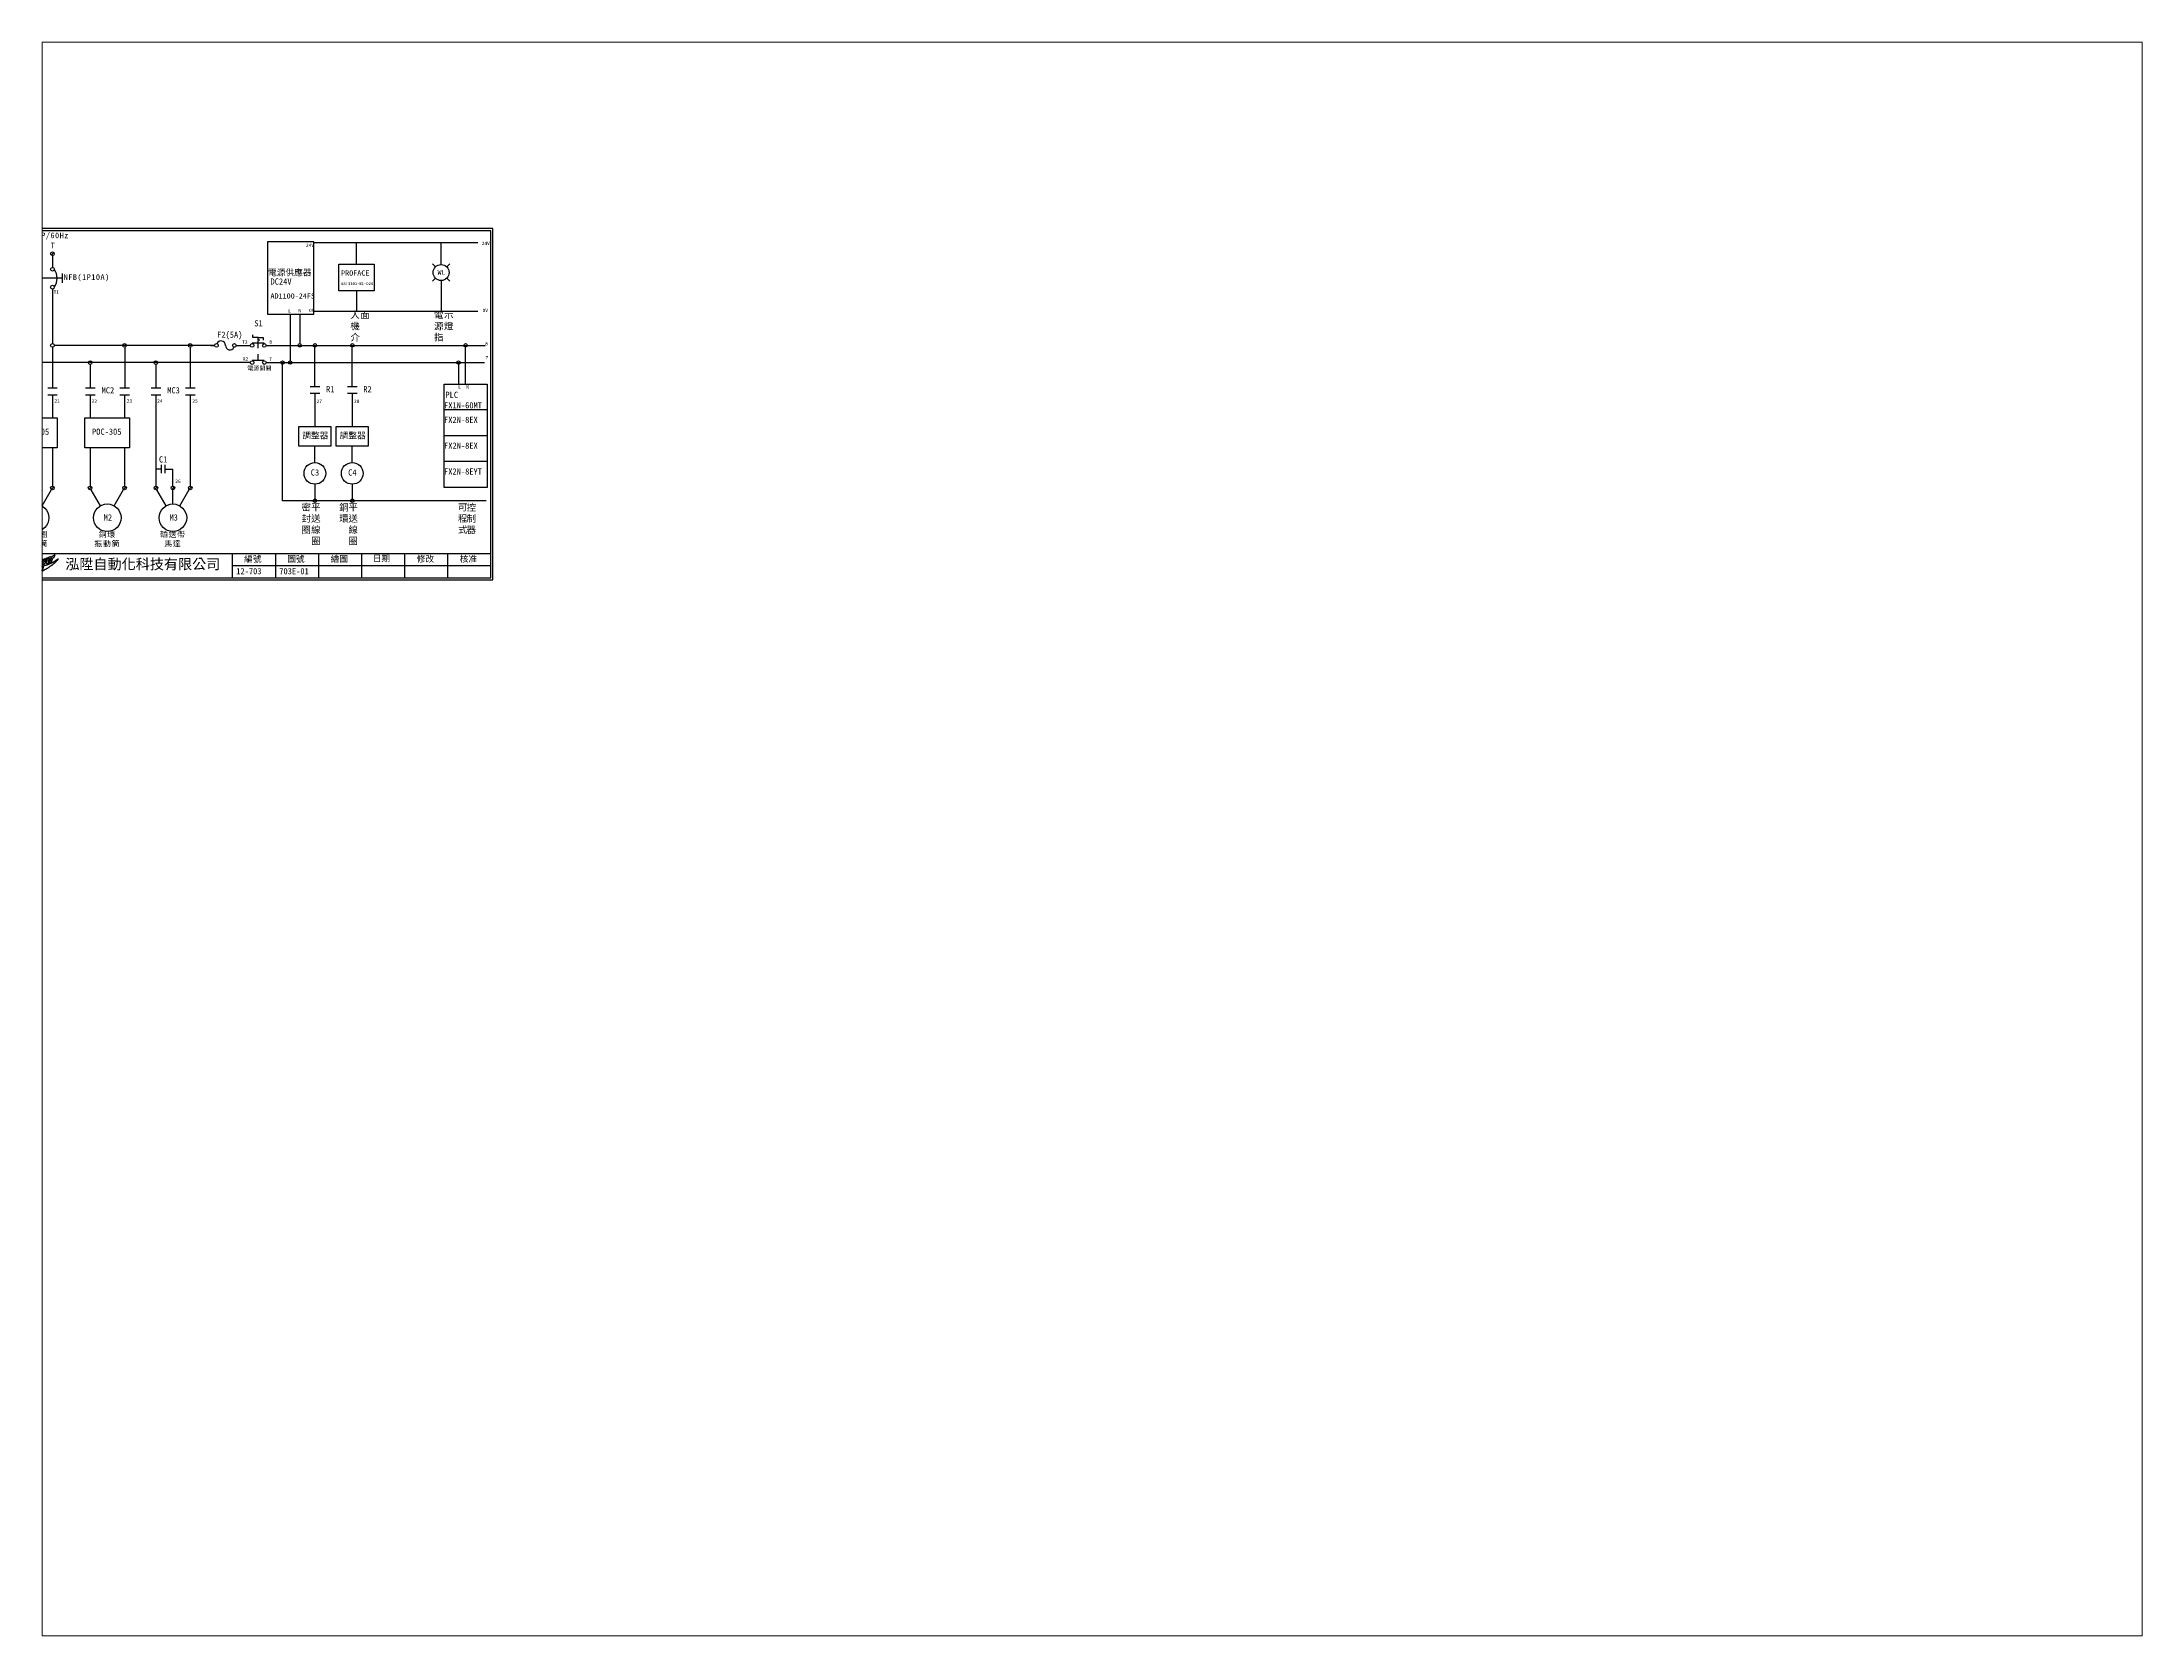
# Paper-space layout '配置1' of a CAD drawing. Extents: x 26 to 231, y 20 to 176.
# The model-space entities are those that its viewports show. They can reach past a viewport. Long polylines and large blocks are cut down to what shows.
import ezdxf
from ezdxf.enums import TextEntityAlignment as Align

# ---------------------------------------------------------------- set-up
doc = ezdxf.new("R2010")
doc.units = 0
doc.linetypes.add('DASHED', pattern=[0.2, 0.1, -0.1])
doc.linetypes.add('HIDDEN9', pattern=[3.5, 2, -1.5])
doc.layers.get('0').update_dxf_attribs({"linetype": 'CONTINUOUS'})
for name, color, linetype in [('7', 7, 'CONTINUOUS'), ('圖框層', 7, 'CONTINUOUS'), ('標尺寸層', 3, 'CONTINUOUS'), ('輪廓線層', 7, 'CONTINUOUS')]:
    doc.layers.add(name, color=color, linetype=linetype)
doc.styles.add('CNS', font='romanc.shx', dxfattribs={"bigfont": 'chineset.shx'})
doc.styles.add('STSL', font='KAIU.TTF')
doc.styles.add('標楷體', font='KAIU.TTF')

# ---------------------------------------------------------------- blocks, each defined once
blk = doc.blocks.new('FUSE')
at = {"color": 7}
for p, q in [((0, 0), (2.1, 0)), ((14.6, 0), (16.8, 0))]:
    blk.add_line(p, q, dxfattribs=at)
for centre in [(3.2, 0), (13.6, 0)]:
    blk.add_circle(centre, 1.07)
for centre, start, end in [((5.8, 0), 0, 156.116), ((11, 0), 180, 336.116)]:
    blk.add_arc(centre, 2.59, start, end, dxfattribs=at)

msp = doc.modelspace()

# ---------------------------------------------------------------- linework, layer by layer
for p, q in [((159.4, 451.7), (132.4, 451.7)), ((132.4, 451.7), (132.4, 409.7)), ((159.4, 409.7), (159.4, 451.7)), ((8.3, 445.5), (6.8, 444)), ((225.6, 451.1), (159.4, 451.1)), ((254.6, 451.1), (225.6, 451.1)), ((233.3, 442.5), (233.3, 451.1)), ((233.3, 438.6), (233.3, 442.5)), ((230, 437.2), (228.2, 439)), ((230, 430.6), (228.2, 428.9)), ((233.3, 429.3), (233.3, 425.3)), ((236.6, 437.2), (238.3, 439)), ((236.6, 430.6), (238.3, 428.9)), ((7.5, 424.3), (7.5, 392.7)), ((233.3, 425.3), (233.3, 411.2)), ((132.4, 409.7), (155.4, 409.7)), ((145.6, 409.7), (145.6, 382.6)), ((151.2, 409.7), (151.2, 392.6)), ((155.4, 409.7), (159.4, 409.7)), ((225.6, 411.2), (159.4, 411.2)), ((254.6, 411.2), (225.6, 411.2)), ((7.5, 390.5), (7.6, 366.9)), ((101.7, 391.6), (8.6, 391.6)), ((49.5, 390.5), (49.5, 366.9)), ((87.6, 390.5), (87.6, 366.9)), ((114.2, 391.6), (122.4, 391.6)), ((116.3, 391.6), (122.4, 391.6)), ((124, 396.2), (124, 397.7)), ((127, 396.2), (124, 396.2)), ((127, 396.2), (130, 396.2)), ((128, 394.6), (127, 394.9)), ((128, 394.6), (127, 394.4)), ((130, 396.2), (130, 394.7)), ((131.7, 391.6), (258.9, 391.6)), ((160, 367.8), (160, 391.6)), ((181.7, 367.8), (181.7, 391.6)), ((247.5, 369.1), (247.5, 391.6)), ((122.4, 381.6), (-11.4, 381.6)), ((29.5, 380.5), (29.5, 366.9)), ((67.6, 380.5), (67.6, 366.9)), ((131.7, 381.6), (258.5, 381.6)), ((235, 369.1), (260, 369.1)), ((235, 354.1), (235, 369.1)), ((260, 369.1), (260, 354.1)), ((7.5, 362.9), (7.5, 357)), ((7.5, 357), (7.5, 349.5)), ((29.4, 362.9), (29.4, 357)), ((29.4, 357), (29.4, 349.5)), ((49.4, 362.9), (49.4, 357)), ((49.4, 357), (49.4, 349.5)), ((67.5, 362.9), (67.5, 357)), ((67.5, 357), (67.5, 332.1)), ((87.5, 362.9), (87.5, 357)), ((87.5, 357), (87.5, 332.1)), ((160, 363.8), (160, 344.4)), ((181.7, 363.8), (181.7, 344.4)), ((260, 354.1), (235, 354.1)), ((235, 339.1), (235, 354.1)), ((260, 354.1), (260, 339.1)), ((7.5, 332.1), (7.5, 309.8)), ((29.4, 332.1), (29.4, 309.8)), ((49.4, 332.1), (49.4, 309.8)), ((67.5, 332.1), (67.6, 309.8)), ((87.5, 332.1), (87.6, 309.8)), ((160, 323.6), (160, 333.1)), ((181.7, 323.6), (181.7, 333.1)), ((260, 339.1), (235, 339.1)), ((235, 324.1), (235, 339.1)), ((260, 339.1), (260, 324.1)), ((260, 324.1), (235, 324.1)), ((260, 324.1), (235, 324.1)), ((235, 309.1), (235, 324.1)), ((260, 324.1), (260, 309.1)), ((1.5, 298.4), (7, 307.9)), ((8.3, 309.5), (6.8, 308)), ((30.2, 309.5), (28.7, 308)), ((35.4, 298.4), (30, 307.8)), ((43.4, 298.4), (48.9, 307.9)), ((50.2, 309.5), (48.7, 308)), ((68.3, 309.5), (66.8, 308)), ((73.5, 298.4), (68.1, 307.8)), ((78.3, 309.5), (76.8, 308)), ((81.5, 298.4), (87, 307.9)), ((88.3, 309.5), (86.8, 308)), ((160, 311), (160, 301.4)), ((181.7, 311), (181.7, 301.4)), ((260, 309.1), (235, 309.1))]:
    msp.add_line(p, q)
at = {"color": 7, "linetype": 'HIDDEN9'}
msp.add_line((13.2, 430.6), (-9.8, 430.6), dxfattribs=at)
for points in [[(150.7, 344.4), (169.3, 344.4), (169.3, 333.1), (150.7, 333.1)], [(172.4, 344.4), (191, 344.4), (191, 333.1), (172.4, 333.1)]]:
    msp.add_lwpolyline(points, close=True)
for centre, radius in [((7.5, 444.8), 1.07), ((7.5, 435.8), 1.07), ((233.3, 433.9), 4.64), ((7.5, 425.4), 1.07), ((7.5, 391.6), 1.07), ((49.4, 391.6), 1.07), ((87.6, 391.6), 1.07), ((151.2, 391.6), 1), ((29.4, 381.6), 1.07), ((67.6, 381.6), 1.07), ((145.6, 381.6), 1), ((160, 317.3), 6.3), ((181.7, 317.3), 6.3), ((7.5, 308.8), 1.07), ((29.4, 308.8), 1.07), ((49.4, 308.8), 1.07), ((67.6, 308.8), 1.07), ((77.5, 308.8), 1.07), ((87.6, 308.8), 1.07), ((-2.5, 291.5), 8), ((39.4, 291.5), 8), ((77.5, 291.5), 8)]:
    msp.add_circle(centre, radius)
at = {"color": 7}
msp.add_arc((1.2, 430.6), 9.05, 325.1286, 34.8714, dxfattribs=at)
at = {"layer": '7'}
for p, q in [((123.5, 393), (130.6, 393)), ((127, 394.9), (127, 396.2)), ((127, 393), (127, 394.4)), ((123.5, 383), (130.6, 383))]:
    msp.add_line(p, q, dxfattribs=at)
at = {"layer": '7', "linetype": 'DASHED'}
msp.add_line((127, 383), (127, 393), dxfattribs=at)
at = {"layer": '7'}
for centre in [(123.5, 391.6), (130.6, 391.6), (123.5, 381.6), (130.6, 381.6)]:
    msp.add_circle(centre, 1.07, dxfattribs=at)
at = {"layer": '圖框層', "color": 7}
for p, q in [((263.4, 459.4), (-23.6, 459.4)), ((262.2, 458.2), (-22.3, 458.2)), ((262.2, 256.7), (262.2, 458.2)), ((263.4, 255.5), (263.4, 459.4)), ((-22.3, 270.7), (262.2, 270.7)), ((112.2, 256.7), (112.2, 270.7)), ((137.2, 256.7), (137.2, 270.7)), ((162.2, 256.7), (162.2, 270.7)), ((187.2, 256.7), (187.2, 270.7)), ((212.2, 256.7), (212.2, 270.7)), ((237.2, 256.7), (237.2, 270.7)), ((-22.3, 256.7), (262.2, 256.7)), ((112.2, 263.7), (262.2, 263.7)), ((-23.6, 255.5), (263.4, 255.5))]:
    msp.add_line(p, q, dxfattribs=at)
at = {"layer": '標尺寸層', "color": 7}
for p, q in [((7.5, 443.7), (7.5, 436.8)), ((184.1, 438.7), (184.1, 451.1)), ((13.2, 433.3), (13.2, 427.9)), ((7.5, 424.3), (7.5, 424.3)), ((184.1, 423.2), (184.1, 411.2)), ((141.2, 301.4), (141.2, 381.6)), ((243.4, 381.6), (243.4, 369.1)), ((4.8, 366.9), (10.3, 366.9)), ((26.7, 366.9), (32.3, 366.9)), ((46.7, 366.9), (52.3, 366.9)), ((64.8, 366.9), (70.4, 366.9)), ((84.8, 366.9), (90.4, 366.9)), ((157.2, 367.8), (162.8, 367.8)), ((178.9, 367.8), (184.5, 367.8)), ((4.8, 362.9), (10.3, 362.9)), ((26.7, 362.9), (32.3, 362.9)), ((29.4, 362.9), (29.4, 357)), ((46.7, 362.9), (52.3, 362.9)), ((64.8, 362.9), (70.4, 362.9)), ((67.5, 362.9), (67.5, 357)), ((84.8, 362.9), (90.4, 362.9)), ((157.2, 363.8), (162.8, 363.8)), ((178.9, 363.8), (184.5, 363.8)), ((70.9, 319.8), (67.6, 319.8)), ((70.9, 317.4), (70.9, 322.2)), ((73, 317.4), (73, 322.2)), ((73, 319.8), (77.5, 319.8)), ((77.5, 309.8), (77.5, 319.8)), ((77.5, 299.5), (77.5, 307.7)), ((259.5, 301.4), (141.2, 301.4))]:
    msp.add_line(p, q, dxfattribs=at)
for points in [[(173.8, 438.7), (194.5, 438.7), (194.5, 423.2), (173.8, 423.2)], [(-15.6, 349.5), (10.3, 349.5), (10.3, 332.1), (-15.6, 332.1)], [(26.3, 349.5), (52.3, 349.5), (52.3, 332.1), (26.3, 332.1)]]:
    msp.add_lwpolyline(points, close=True, dxfattribs=at)
for centre in [(160, 391.6), (181.7, 391.6), (247.5, 391.6), (141.2, 381.6), (243.4, 381.6), (160, 301.4), (181.7, 301.4)]:
    msp.add_circle(centre, 1, dxfattribs=at)
at = {"layer": '輪廓線層', "color": 116}
for points in [[(1.5, 264.1), (0.7, 263.9), (1.3, 267.1), (2.1, 267.5), (1.7, 265.5), (2.7, 267.7), (3.4, 267.9), (2.9, 265.9), (3.8, 268.1), (4.7, 268.4), (2.8, 264.4), (2, 264.2), (2.4, 266.1)], [(6.4, 267.2), (6.3, 267.2), (6.3, 267.1), (6.3, 267.1), (6.3, 267), (6.3, 267), (6.3, 267), (6.3, 266.9), (6.3, 266.9), (6.2, 266.9), (6.2, 266.9), (6.2, 266.8), (6.2, 266.8), (6.2, 266.8), (6.2, 266.8), (6.2, 266.8), (6.1, 266.8), (6.1, 266.8), (6.1, 266.8), (6.1, 266.8), (6, 266.8), (6, 266.7), (5.9, 266.7), (5.9, 266.7), (5.8, 266.7), (5.8, 266.7), (5.7, 266.7), (5.6, 266.7), (5.6, 266.6), (5.5, 266.6), (5.4, 266.6), (5.4, 266.6), (5.3, 266.6), (5.3, 266.6), (5.2, 266.5), (5.2, 266.5), (5.1, 266.5), (5.1, 266.5), (5, 266.5), (5, 266.5), (5, 266.5), (4.9, 266.5), (4.9, 266.4), (4.9, 266.4), (4.9, 266.4), (4.9, 266.4), (4.9, 266.4), (4.9, 266.4), (4.8, 266.4), (4.8, 266.3), (4.8, 266.3), (4.8, 266.3), (4.8, 266.3), (4.8, 266.3), (4.8, 266.2), (4.8, 266.2), (4.8, 266.2), (4.8, 266.2), (4.8, 266.1), (4.8, 266.1), (4.8, 266.1), (4.8, 266.1), (4.8, 266.1), (4.8, 266), (4.8, 266), (4.8, 266), (4.8, 266), (4.8, 266), (4.8, 266), (4.8, 266), (4.8, 265.9), (4.8, 265.9), (4.8, 265.9), (4.9, 265.9), (4.9, 265.9), (4.9, 265.9), (4.9, 265.9), (4.9, 265.9), (5, 265.9), (5, 265.9), (5, 265.9), (5, 265.9), (5, 266), (5.1, 266), (5.1, 266), (5.1, 266), (5.1, 266), (5.1, 266), (5.1, 266), (5.2, 266.1), (5.2, 266.1), (5.2, 266.1), (5.2, 266.1), (5.2, 266.1), (5.3, 266.1), (5.3, 266.2), (5.3, 266.2), (5.3, 266.2), (5.3, 266.2), (5.3, 266.2), (5.3, 266.3), (5.4, 266.3), (5.4, 266.3), (5.4, 266.3), (5.5, 266.3), (5.5, 266.3), (5.6, 266.3), (5.6, 266.4), (5.7, 266.4), (5.8, 266.4), (5.8, 266.3), (5.8, 266.3), (5.9, 266.3), (5.9, 266.2), (5.8, 266.1), (5.8, 266.1), (5.8, 266), (5.7, 265.9), (5.6, 265.8), (5.6, 265.7), (5.5, 265.6), (5.5, 265.5), (5.4, 265.4), (5.3, 265.4), (5.3, 265.3), (5.2, 265.3), (5.2, 265.2), (5.1, 265.2), (5.1, 265.1), (5, 265.1), (5, 265.1), (5, 265.1), (4.9, 265), (4.9, 265), (4.8, 265), (4.8, 265), (4.8, 265), (4.8, 264.9), (4.7, 264.9), (4.7, 264.9), (4.7, 264.9), (4.6, 264.9), (4.6, 264.9), (4.6, 264.9), (4.6, 264.9), (4.6, 264.9), (4.5, 264.8), (4.5, 264.8), (4.5, 264.8), (4.5, 264.8), (4.4, 264.8), (4.4, 264.8), (4.4, 264.8), (4.4, 264.8), (4.3, 264.8), (4.3, 264.8), (4.3, 264.8), (4.2, 264.8), (4.2, 264.9), (4.2, 264.9), (4.1, 264.9), (4.1, 264.9), (4.1, 264.9), (4.1, 264.9), (4.1, 264.9), (4, 264.9), (4, 265), (4, 265), (4, 265), (4, 265), (4, 265.1), (4, 265.1), (3.9, 265.1), (3.9, 265.2), (3.9, 265.2), (3.9, 265.3), (3.9, 265.3), (3.9, 265.3), (3.9, 265.4), (3.9, 265.4), (3.9, 265.5), (3.9, 265.5), (3.9, 265.6), (3.9, 265.6), (3.9, 265.7), (3.9, 265.7), (3.9, 265.8), (3.9, 265.8), (4, 265.9), (4, 266), (4, 266), (4, 266.1), (4, 266.2), (4.1, 266.3), (4.1, 266.4), (4.1, 266.4), (4.1, 266.5), (4.2, 266.6), (4.2, 266.7), (4.3, 266.8), (4.3, 266.9), (4.3, 267), (4.4, 267.1), (4.4, 267.2), (4.5, 267.3), (4.5, 267.4), (4.6, 267.5), (4.6, 267.6), (4.7, 267.7), (4.8, 267.8), (4.8, 267.9), (4.9, 268), (4.9, 268), (5, 268.1), (5.1, 268.2), (5.1, 268.3), (5.2, 268.3), (5.2, 268.4), (5.2, 268.4), (5.3, 268.5), (5.3, 268.5), (5.4, 268.5), (5.4, 268.6), (5.4, 268.6), (5.5, 268.6), (5.5, 268.7), (5.6, 268.7), (5.6, 268.7), (5.6, 268.8), (5.7, 268.8), (5.7, 268.8), (5.8, 268.8), (5.8, 268.9), (5.8, 268.9), (5.9, 268.9), (5.9, 268.9), (6, 268.9), (6, 268.9), (6, 269), (6.1, 269), (6.1, 269), (6.1, 269), (6.2, 269), (6.2, 269), (6.2, 269), (6.2, 269), (6.3, 269), (6.3, 269), (6.3, 269), (6.3, 269), (6.4, 269), (6.4, 269), (6.4, 269), (6.4, 269), (6.4, 268.9), (6.5, 268.9), (6.5, 268.9), (6.5, 268.9), (6.5, 268.9), (6.5, 268.9), (6.5, 268.8), (6.6, 268.8), (6.6, 268.8), (6.6, 268.8), (6.6, 268.7), (6.6, 268.7), (6.6, 268.7), (6.6, 268.6), (6.6, 268.6), (6.6, 268.6), (6.6, 268.5), (6.6, 268.5), (6.6, 268.5), (6.6, 268.4), (6.6, 268.4), (6.6, 268.3), (6.6, 268.3), (6.6, 268.2), (6.6, 268.2), (6.6, 268.1), (6.6, 268.1), (6.6, 268), (6.6, 268), (6.6, 267.9), (6.6, 267.9), (6.5, 267.8), (6.5, 267.8), (6.5, 267.7), (6.5, 267.7), (6.5, 267.6), (6.5, 267.5), (6.5, 267.5), (6.4, 267.4), (6.4, 267.4), (6.4, 267.3), (6.4, 267.3)], [(7.6, 267.8), (7.4, 267.3), (7.2, 266.9), (6.8, 265.6), (5.9, 265.4), (7.4, 269.3), (8.1, 269.6), (8, 269.2), (8.3, 269.6), (8.6, 269.9), (8.9, 270), (8.3, 268.3), (8.2, 268.3), (8, 268.2), (7.8, 268.1)], [(-2.7, 264.9), (-2.6, 264.9), (-2.6, 264.9), (-2.6, 264.9), (-2.6, 264.9), (-2.6, 264.9), (-2.6, 264.9), (-2.6, 264.9), (-2.6, 264.9), (-2.6, 264.9), (-2.6, 264.9), (-2.6, 264.8), (-2.6, 264.8), (-2.6, 264.8), (-2.6, 264.8), (-2.6, 264.8), (-2.6, 264.8), (-2.6, 264.7), (-2.6, 264.7), (-2.6, 264.7), (-2.6, 264.7), (-2.6, 264.7), (-2.6, 264.6), (-2.6, 264.6), (-2.6, 264.6), (-2.6, 264.6), (-2.6, 264.5), (-2.6, 264.5), (-2.6, 264.5), (-2.6, 264.4), (-2.6, 264.4), (-2.6, 264.4), (-2.6, 264.3), (-2.7, 264.3), (-2.7, 264.3), (-2.7, 264.2), (-2.7, 264.2), (-2.7, 264.2), (-2.7, 264.2), (-2.7, 264.1), (-2.8, 264.1), (-2.8, 264.1), (-2.8, 264), (-2.8, 264), (-2.8, 264), (-2.8, 263.9), (-2.8, 263.9), (-2.9, 263.9), (-2.9, 263.9), (-2.9, 263.8), (-2.9, 263.8), (-2.9, 263.8), (-2.9, 263.8), (-2.9, 263.8), (-3, 263.7), (-3, 263.7), (-3, 263.7), (-3, 263.7), (-3, 263.7), (-3, 263.7), (-3, 263.7), (-3.1, 263.6), (-3.1, 263.6), (-3.1, 263.6), (-3.1, 263.6), (-3.1, 263.6), (-3.1, 263.6), (-3.1, 263.6), (-3.2, 263.6), (-3.2, 263.6), (-3.2, 263.6), (-3.2, 263.6), (-3.2, 263.6), (-3.2, 263.6), (-3.2, 263.6), (-3.2, 263.6), (-3.3, 263.6), (-3.3, 263.6), (-3.3, 263.6), (-3.3, 263.6), (-3.3, 263.7), (-3.3, 263.7), (-3.3, 263.7), (-3.3, 263.7), (-3.3, 263.7), (-3.3, 263.8), (-3.3, 263.8), (-3.3, 263.8), (-3.3, 263.8), (-3.3, 263.8), (-3.3, 263.9), (-3.3, 263.9), (-3.3, 263.9), (-3.3, 263.9), (-3.3, 264), (-3.2, 264), (-3.2, 264), (-3.2, 264.1), (-3.2, 264.1), (-3.2, 264.1), (-3.2, 264.1), (-3.2, 264.2), (-3.2, 264.2), (-3.2, 264.2), (-3.2, 264.2), (-3.2, 264.3), (-3.1, 264.3), (-3.1, 264.3), (-3.1, 264.4), (-3.1, 264.4), (-3.1, 264.4), (-3.1, 264.5), (-3.1, 264.5), (-3, 264.5), (-3, 264.5), (-3, 264.6), (-3, 264.6), (-3, 264.6), (-3, 264.7), (-2.9, 264.7), (-2.9, 264.7), (-2.9, 264.7), (-2.9, 264.8), (-2.9, 264.8), (-2.9, 264.8), (-2.8, 264.8), (-2.8, 264.8), (-2.8, 264.9), (-2.8, 264.9), (-2.8, 264.9), (-2.8, 264.9), (-2.7, 264.9), (-2.7, 264.9), (-2.7, 264.9), (-2.7, 264.9), (-2.7, 264.9)], [(-1.3, 263.2), (-1.4, 263.2), (-1.4, 263.2), (-1.4, 263.2), (-1.5, 263.2), (-1.5, 263.2), (-1.5, 263.3), (-1.5, 263.3), (-1.6, 263.3), (-1.6, 263.3), (-1.6, 263.3), (-1.6, 263.3), (-1.6, 263.3), (-1.7, 263.4), (-1.7, 263.4), (-1.7, 263.4), (-1.7, 263.4), (-1.7, 263.4), (-1.7, 263.5), (-1.8, 263.5), (-1.8, 263.5), (-1.8, 263.5), (-1.8, 263.6), (-1.8, 263.6), (-1.8, 263.6), (-1.8, 263.7), (-1.8, 263.7), (-1.8, 263.7), (-1.8, 263.8), (-1.8, 263.8), (-1.8, 263.8), (-1.8, 263.9), (-1.8, 263.9), (-1.8, 263.9), (-1.8, 264), (-1.8, 264), (-1.8, 264.1), (-1.8, 264.1), (-1.8, 264.1), (-1.8, 264.2), (-1.7, 264.2), (-1.7, 264.3), (-1.7, 264.3), (-1.7, 264.3), (-1.7, 264.4), (-1.7, 264.4), (-1.7, 264.5), (-1.7, 264.5), (-1.6, 264.5), (-1.6, 264.6), (-1.6, 264.6), (-1.6, 264.6), (-1.6, 264.7), (-1.6, 264.7), (-1.6, 264.8), (-1.5, 264.8), (-1.5, 264.8), (-1.5, 264.9), (-1.5, 264.9), (-1.5, 265), (-1.4, 265), (-1.4, 265.1), (-1.4, 265.2), (-1.4, 265.2), (-1.3, 265.3), (-1.3, 265.4), (-1.3, 265.5), (-1.2, 265.5), (-1.2, 265.6), (-1.1, 265.7), (-1.1, 265.8), (-1, 265.8), (-1, 265.9), (-0.9, 266), (-0.9, 266), (-0.8, 266.1), (-0.8, 266.2), (-0.7, 266.2), (-0.7, 266.3), (-0.6, 266.3), (-0.6, 266.4), (-0.6, 266.4), (-0.5, 266.4), (-0.5, 266.5), (-0.4, 266.5), (-0.4, 266.5), (-0.4, 266.6), (-0.3, 266.6), (-0.3, 266.6), (-0.2, 266.6), (-0.2, 266.7), (-0.2, 266.7), (-0.1, 266.7), (-0.1, 266.7), (0, 266.7), (0, 266.8), (0, 266.8), (0.1, 266.8), (0.1, 266.8), (0.1, 266.8), (0.1, 266.8), (0.2, 266.8), (0.2, 266.8), (0.2, 266.9), (0.2, 266.9), (0.2, 266.9), (0.3, 266.9), (0.3, 266.9), (0.3, 266.9), (0.4, 266.9), (0.4, 266.9), (0.4, 266.9), (0.4, 266.9), (0.5, 266.9), (0.5, 266.9), (0.5, 266.9), (0.5, 266.9), (0.6, 266.9), (0.6, 266.9), (0.6, 266.8), (0.6, 266.8), (0.7, 266.8), (0.7, 266.8), (0.7, 266.8), (0.7, 266.7), (0.7, 266.7), (0.8, 266.7), (0.8, 266.7), (0.8, 266.6), (0.8, 266.6), (0.8, 266.5), (0.8, 266.5), (0.8, 266.4), (0.8, 266.4), (0.8, 266.3), (0.8, 266.3), (0.8, 266.2), (0.8, 266.2), (0.8, 266.1), (0.8, 266), (0.8, 266), (0.8, 265.9), (0.8, 265.9), (0.8, 265.8), (0.7, 265.7), (0.7, 265.7), (0.7, 265.6), (0.7, 265.6), (0.7, 265.5), (0.6, 265.5), (0.6, 265.4), (0.6, 265.4), (0.6, 265.3), (0.5, 265.3), (0.5, 265.2), (0.5, 265.1), (0.5, 265.1), (0.4, 265), (0.4, 265), (0.4, 264.9), (0.4, 264.9), (0.3, 264.8), (0.3, 264.7), (0.3, 264.7), (0.2, 264.6), (0.2, 264.5), (0.2, 264.4), (0.1, 264.4), (0.1, 264.3), (0, 264.2), (0, 264.2), (-0.1, 264.1), (-0.1, 264), (-0.2, 263.9), (-0.2, 263.9), (-0.3, 263.8), (-0.3, 263.8), (-0.4, 263.7), (-0.5, 263.7), (-0.5, 263.6), (-0.6, 263.6), (-0.6, 263.5), (-0.7, 263.5), (-0.7, 263.5), (-0.8, 263.5), (-0.8, 263.4), (-0.8, 263.4), (-0.9, 263.4), (-0.9, 263.4), (-0.9, 263.3), (-1, 263.3), (-1, 263.3), (-1, 263.3), (-1.1, 263.3), (-1.1, 263.2), (-1.2, 263.2), (-1.2, 263.2), (-1.2, 263.2), (-1.3, 263.2), (-1.3, 263.2)], [(-0.6, 265.3), (-0.6, 265.3), (-0.6, 265.3), (-0.6, 265.4), (-0.5, 265.4), (-0.5, 265.5), (-0.5, 265.5), (-0.5, 265.5), (-0.5, 265.6), (-0.4, 265.6), (-0.4, 265.6), (-0.4, 265.7), (-0.4, 265.7), (-0.3, 265.7), (-0.3, 265.7), (-0.3, 265.8), (-0.3, 265.8), (-0.3, 265.8), (-0.2, 265.8), (-0.2, 265.8), (-0.2, 265.8), (-0.2, 265.8), (-0.1, 265.8), (-0.1, 265.8), (-0.1, 265.8), (-0.1, 265.8), (-0.1, 265.8), (-0.1, 265.8), (-0.1, 265.8), (-0.1, 265.7), (-0.1, 265.7), (0, 265.7), (0, 265.7), (0, 265.7), (0, 265.6), (0, 265.6), (-0.1, 265.6), (-0.1, 265.6), (-0.1, 265.5), (-0.1, 265.5), (-0.1, 265.5), (-0.1, 265.4), (-0.1, 265.4), (-0.1, 265.4), (-0.1, 265.4), (-0.1, 265.3), (-0.1, 265.3), (-0.1, 265.3), (-0.2, 265.2), (-0.2, 265.2), (-0.2, 265.2), (-0.2, 265.1), (-0.2, 265.1), (-0.2, 265.1), (-0.2, 265), (-0.2, 265), (-0.2, 265), (-0.3, 264.9), (-0.3, 264.9), (-0.3, 264.9), (-0.3, 264.8), (-0.3, 264.8), (-0.3, 264.8), (-0.3, 264.7), (-0.4, 264.7), (-0.4, 264.7), (-0.4, 264.7), (-0.4, 264.6), (-0.4, 264.6), (-0.4, 264.6), (-0.4, 264.6), (-0.5, 264.5), (-0.5, 264.5), (-0.5, 264.5), (-0.5, 264.5), (-0.5, 264.5), (-0.5, 264.4), (-0.5, 264.4), (-0.5, 264.4), (-0.6, 264.4), (-0.6, 264.4), (-0.6, 264.4), (-0.6, 264.3), (-0.6, 264.3), (-0.6, 264.3), (-0.7, 264.3), (-0.7, 264.3), (-0.7, 264.3), (-0.7, 264.3), (-0.7, 264.3), (-0.7, 264.3), (-0.8, 264.2), (-0.8, 264.2), (-0.8, 264.2), (-0.8, 264.2), (-0.8, 264.2), (-0.8, 264.3), (-0.9, 264.3), (-0.9, 264.3), (-0.9, 264.3), (-0.9, 264.3), (-0.9, 264.3), (-0.9, 264.3), (-0.9, 264.3), (-0.9, 264.3), (-0.9, 264.4), (-0.9, 264.4), (-0.9, 264.4), (-0.9, 264.4), (-0.9, 264.4), (-0.9, 264.5), (-0.9, 264.5), (-0.9, 264.5), (-0.9, 264.5), (-0.9, 264.6), (-0.9, 264.6), (-0.9, 264.6), (-0.9, 264.7), (-0.8, 264.7), (-0.8, 264.7), (-0.8, 264.8), (-0.8, 264.8), (-0.8, 264.8), (-0.8, 264.9), (-0.8, 264.9), (-0.8, 264.9), (-0.8, 264.9), (-0.8, 265), (-0.8, 265), (-0.8, 265), (-0.7, 265.1), (-0.7, 265.1), (-0.7, 265.1), (-0.7, 265.2), (-0.7, 265.2), (-0.6, 265.2)], [(5.7, 267.4), (5.7, 267.4), (5.7, 267.4), (5.6, 267.4), (5.6, 267.4), (5.6, 267.4), (5.6, 267.4), (5.5, 267.4), (5.5, 267.3), (5.5, 267.3), (5.4, 267.3), (5.4, 267.3), (5.4, 267.3), (5.4, 267.3), (5.4, 267.3), (5.3, 267.3), (5.3, 267.3), (5.3, 267.3), (5.3, 267.3), (5.2, 267.3), (5.2, 267.3), (5.2, 267.3), (5.2, 267.3), (5.2, 267.3), (5.2, 267.3), (5.2, 267.3), (5.2, 267.4), (5.2, 267.4), (5.2, 267.4), (5.2, 267.4), (5.2, 267.5), (5.2, 267.5), (5.3, 267.5), (5.3, 267.5), (5.3, 267.6), (5.3, 267.6), (5.3, 267.6), (5.3, 267.7), (5.4, 267.7), (5.4, 267.7), (5.4, 267.7), (5.4, 267.8), (5.4, 267.8), (5.5, 267.8), (5.5, 267.8), (5.5, 267.9), (5.5, 267.9), (5.5, 267.9), (5.6, 267.9), (5.6, 267.9), (5.6, 267.9), (5.6, 267.9), (5.6, 267.9), (5.7, 267.9), (5.7, 268), (5.7, 268), (5.7, 268), (5.7, 267.9), (5.7, 267.9), (5.8, 267.9), (5.8, 267.9), (5.8, 267.9), (5.8, 267.9), (5.8, 267.9), (5.8, 267.9), (5.8, 267.9), (5.8, 267.9), (5.8, 267.9), (5.8, 267.9), (5.8, 267.8), (5.8, 267.8), (5.8, 267.8), (5.8, 267.8), (5.8, 267.8), (5.8, 267.7), (5.8, 267.7), (5.8, 267.7), (5.8, 267.6), (5.8, 267.6), (5.8, 267.6), (5.8, 267.6), (5.8, 267.5), (5.8, 267.5), (5.8, 267.5), (5.8, 267.5), (5.7, 267.5), (5.7, 267.5), (5.7, 267.4)]]:
    msp.add_lwpolyline(points, close=True, dxfattribs=at)
at = {"layer": '輪廓線層', "color": 1}
msp.add_lwpolyline([(-4.7, 260.2), (-4.4, 260.3), (-4.1, 260.4), (-3.8, 260.4), (-3.6, 260.5), (-3.3, 260.6), (-3.1, 260.6), (-2.8, 260.7), (-2.6, 260.8), (-2.4, 260.8), (-2.2, 260.9), (-2, 261), (-1.8, 261), (-1.6, 261.1), (-1.5, 261.1), (-1.4, 261.2), (-1.2, 261.2), (-1.1, 261.2), (-1, 261.3), (-0.9, 261.3), (-0.8, 261.4), (-0.7, 261.4), (-0.6, 261.4), (-0.4, 261.5), (-0.3, 261.5), (-0.1, 261.6), (0, 261.7), (0.2, 261.7), (0.4, 261.8), (0.5, 261.9), (0.7, 261.9), (0.9, 262), (1, 262), (1.1, 262.1), (1.3, 262.1), (1.4, 262.2), (1.5, 262.2), (1.6, 262.3), (1.7, 262.3), (1.8, 262.3), (1.9, 262.4), (2, 262.4), (2.1, 262.5), (2.2, 262.5), (2.3, 262.5), (2.4, 262.6), (2.4, 262.6), (2.5, 262.6), (2.5, 262.7), (2.5, 262.7), (2.4, 262.7), (2.4, 262.7), (2.3, 262.7), (2.3, 262.7), (2.2, 262.7), (2.1, 262.8), (2.1, 262.8), (2, 262.8), (1.9, 262.8), (1.8, 262.8), (1.7, 262.8), (1.6, 262.8), (1.6, 262.8), (1.5, 262.8), (1.4, 262.8), (1.3, 262.9), (1.2, 262.9), (1.1, 262.9), (1, 262.9), (0.9, 262.9), (0.8, 262.9), (0.8, 262.9), (0.7, 262.9), (0.6, 262.9), (0.6, 262.9), (0.5, 263), (0.5, 263), (0.5, 263), (0.5, 263), (0.5, 263), (0.5, 263), (0.5, 263), (0.5, 263.1), (0.6, 263.1), (0.7, 263.1), (0.7, 263.1), (0.8, 263.1), (0.9, 263.2), (1.1, 263.2), (1.2, 263.2), (1.3, 263.3), (1.5, 263.3), (1.6, 263.4), (1.8, 263.4), (2, 263.4), (2.1, 263.5), (2.3, 263.6), (2.5, 263.6), (2.7, 263.7), (2.9, 263.7), (3, 263.8), (3.2, 263.8), (3.4, 263.9), (3.6, 264), (3.8, 264), (4, 264.1), (4.2, 264.1), (4.4, 264.2), (4.6, 264.3), (4.8, 264.4), (5, 264.4), (5.2, 264.5), (5.5, 264.6), (5.7, 264.7), (6, 264.8), (6.2, 265), (6.5, 265.1), (6.7, 265.2), (7, 265.3), (7.2, 265.4), (7.5, 265.5), (7.7, 265.6), (7.9, 265.7), (8, 265.8), (8.2, 265.9), (8.4, 266), (8.6, 266.1), (8.7, 266.2), (8.9, 266.3), (9.1, 266.4), (9.2, 266.5), (9.4, 266.7), (9.6, 266.8), (9.7, 266.9), (9.9, 267), (10, 267.1), (10.1, 267.2), (10.3, 267.3), (10.4, 267.4), (10.5, 267.4), (10.6, 267.5), (10.7, 267.6), (10.7, 267.6), (10.8, 267.6), (10.8, 267.6), (10.8, 267.6), (10.8, 267.5), (10.8, 267.5), (10.7, 267.4), (10.7, 267.4), (10.6, 267.3), (10.6, 267.2), (10.5, 267.1), (10.5, 267.1), (10.4, 267), (10.4, 266.9), (10.3, 266.8), (10.3, 266.8), (10.2, 266.7), (10.2, 266.6), (10.1, 266.6), (10, 266.5), (10, 266.4), (9.9, 266.3), (9.8, 266.3), (9.7, 266.2), (9.7, 266.1), (9.6, 266), (9.4, 265.9), (9.3, 265.8), (9.2, 265.7), (9.1, 265.5), (8.9, 265.4), (8.8, 265.3), (8.7, 265.1), (8.5, 265), (8.4, 264.9), (8.2, 264.7), (8, 264.6), (7.8, 264.4), (7.7, 264.3), (7.5, 264.1), (7.3, 264), (7.1, 263.8), (6.8, 263.7), (6.6, 263.5), (6.4, 263.3), (6.1, 263.2), (5.9, 263), (5.6, 262.8), (5.3, 262.6), (5.1, 262.5), (4.8, 262.3), (4.6, 262.1), (4.3, 262), (4, 261.8), (3.8, 261.7), (3.5, 261.5), (3.2, 261.4), (3, 261.2), (2.7, 261), (2.5, 260.9), (2.2, 260.7), (1.9, 260.6), (1.7, 260.5), (1.5, 260.3), (1.2, 260.2), (1, 260.1), (0.8, 260), (0.7, 259.9), (0.5, 259.8), (0.4, 259.7), (0.3, 259.7), (0.1, 259.6), (0, 259.6), (-0.1, 259.5), (-0.1, 259.5), (-0.2, 259.4), (-0.3, 259.4), (-0.3, 259.4), (-0.4, 259.4), (-0.4, 259.3), (-0.4, 259.4), (-0.4, 259.4), (-0.4, 259.4), (-0.4, 259.4), (-0.3, 259.5), (-0.2, 259.6), (-0.1, 259.6), (0, 259.7), (0.1, 259.8), (0.2, 259.9), (0.4, 260), (0.5, 260.1), (0.7, 260.3), (0.8, 260.4), (1, 260.5), (1.2, 260.6), (1.3, 260.7), (1.5, 260.8), (1.6, 261), (1.7, 261), (1.9, 261.1), (2, 261.2), (2, 261.3), (2.1, 261.3), (2.1, 261.4), (2.1, 261.4), (2.1, 261.4), (2, 261.4), (1.9, 261.3), (1.8, 261.3), (1.6, 261.2), (1.5, 261.1), (1.3, 261), (1, 260.9), (0.7, 260.8), (0.5, 260.7), (0.1, 260.5), (-0.2, 260.4), (-0.5, 260.3), (-0.8, 260.1), (-1.1, 260), (-1.4, 259.9), (-1.6, 259.8), (-1.8, 259.7), (-2.1, 259.6), (-2.3, 259.6), (-2.5, 259.5), (-2.7, 259.4), (-2.9, 259.4), (-3.2, 259.3), (-3.4, 259.2), (-3.7, 259.1), (-4, 259), (-4.3, 259), (-4.6, 258.9), (-4.9, 258.8)], dxfattribs=at)
at = {"layer": '輪廓線層', "color": 116}
for points in [[(-4.6, 263.1), (-4.6, 263.1), (-4.6, 263.1), (-4.6, 263.1), (-4.6, 263.1), (-4.6, 263.1), (-4.6, 263.1), (-4.6, 263), (-4.6, 263), (-4.6, 263), (-4.6, 263)], [(-4.6, 265.1), (-4.6, 265.1), (-4.6, 265.1), (-4.6, 265.1), (-4.5, 265.1), (-4.5, 265.1), (-4.5, 265.1), (-4.4, 265.1), (-4.4, 265), (-4.4, 265), (-4.4, 265), (-4.3, 265), (-4.3, 265), (-4.3, 265), (-4.3, 265), (-4.3, 265), (-4.3, 265), (-4.2, 265), (-4.2, 265), (-4.2, 264.9), (-4.2, 264.9), (-4.2, 264.9), (-4.2, 264.9), (-4.2, 264.9), (-4.2, 264.9), (-4.1, 264.8), (-4.1, 264.8), (-4.1, 264.8), (-4.1, 264.7), (-4.1, 264.7), (-4.1, 264.7), (-4.1, 264.7), (-4.1, 264.6), (-4.1, 264.6), (-4.1, 264.6), (-4.1, 264.5), (-4.1, 264.5), (-4.1, 264.5), (-4.1, 264.4), (-4.1, 264.4), (-4.1, 264.3), (-4.1, 264.3), (-4.1, 264.3), (-4.2, 264.2), (-4.2, 264.2), (-4.2, 264.1), (-4.2, 264.1), (-4.2, 264.1), (-4.2, 264), (-4.2, 264), (-4.2, 263.9), (-4.2, 263.9), (-4.2, 263.9), (-4.2, 263.8), (-4.2, 263.8), (-4.2, 263.8), (-4.3, 263.7), (-4.3, 263.7), (-4.3, 263.7), (-4.3, 263.6), (-4.3, 263.6), (-4.4, 263.6), (-4.4, 263.5), (-4.4, 263.5), (-4.5, 263.5), (-4.5, 263.5), (-4.6, 263.4), (-4.6, 263.4)], [(-4.6, 262), (-4.5, 262.4), (-4.3, 262.9), (-4.2, 263.4), (-3.9, 264.1), (-3.7, 264.8), (-3.5, 265.4), (-2.7, 265.7), (-2.7, 265.5), (-2.6, 265.7), (-2.3, 265.9), (-2, 266), (-1.8, 266), (-1.7, 266), (-1.6, 265.9), (-1.6, 265.6), (-1.6, 265.4), (-1.6, 265.1), (-1.7, 264.9), (-1.8, 264.6), (-1.9, 264.4), (-2.1, 264), (-2.3, 263.6), (-2.5, 263.2), (-2.8, 262.9), (-3.1, 262.7), (-3.2, 262.6), (-3.4, 262.6), (-3.5, 262.6), (-3.6, 262.7), (-3.6, 262.8), (-3.6, 262.9), (-3.7, 262.7), (-3.7, 262.5), (-3.8, 262.3), (-3.9, 261.9), (-4, 261.6), (-4.1, 261.5), (-4.1, 261.4), (-4.4, 261.3), (-4.9, 261.2)]]:
    msp.add_lwpolyline(points, dxfattribs=at)

# ---------------------------------------------------------------- block references
at = {"color": 7}
msp.add_blockref('FUSE', (99.6, 391.6), dxfattribs=at)

# ---------------------------------------------------------------- texts
msp.add_text('WL', height=2.86, dxfattribs=at).set_placement((233.5, 434), align=Align.MIDDLE_CENTER)
at = {"color": 0, "char_height": 3.25, "style": '標楷體'}
for s, insert, width, attachment_point in [('\\pt6.5;{\\T1.1;110VAC/1P/60Hz}', (-20.4, 457.1), 35.213, 1), ('\\pt6.5;{\\T1.1;T}', (6.5, 451.2), 2, 1), ('\\pt6.5;{\\T1.1;NFB(1P10A)}', (27.4, 432.9), 24.607, 2), ('{\\T1.1;密封圈\\P振動筒}', (-2.5, 283.5), 24.145, 2), ('{\\T1.1;銅環\\P振動筒}', (39.4, 283.5), 24.145, 2), ('{\\T1.1;輸送帶\\P馬達}', (77.5, 283.5), 24.145, 2)]:
    msp.add_mtext(s, dxfattribs=dict(at, insert=insert, width=width, attachment_point=attachment_point))
at = {"layer": '圖框層', "color": 4, "style": 'STSL'}
for s, height, p in [('24V', 2, (256.9, 449.8)), ('24V', 2, (154.8, 448.7)), ('電源供應器', 3.6, (132.8, 432.1)), ('DC24V', 3.6, (134.2, 426.9)), ('AST3301-B1-D24', 1.7, (175.2, 426.6)), ('PROFACE', 3, (175.2, 432.1)), ('T1', 2, (8.2, 421.7)), ('AD1100-24FS', 3, (134.2, 418.8)), ('S1', 3.6, (124.8, 402.6)), ('L', 2, (144.5, 410.6)), ('N', 2, (150.4, 410.7)), ('0V', 2, (156.6, 410.9)), ('0V', 2, (257.4, 410.9)), ('F2(5A)', 3.6, (103.2, 396)), ('T2', 2, (117.8, 392.6)), ('8', 2, (133.5, 392.6)), ('8', 2, (258.9, 391.6)), ('R2', 2, (118.1, 382.7)), ('7', 2, (133.4, 382.7)), ('7', 2, (259.1, 383.4)), ('MC1', 3.6, (-5.8, 363.7)), ('MC2', 3.6, (36.1, 363.7)), ('MC3', 3.6, (74.2, 363.7)), ('R1', 3.6, (166.5, 364.4)), ('R2', 3.6, (188.1, 364.4)), ('L', 2, (243.2, 366.4)), ('N', 2, (247.9, 366.5)), ('21', 2, (8.7, 358.3)), ('22', 2, (30.3, 358.3)), ('23', 2, (50.7, 358.3)), ('24', 2, (68.4, 358.3)), ('25', 2, (88.8, 358.3)), ('27', 2, (161, 358.1)), ('28', 2, (182.7, 358.1)), ('FX1N-60MT', 3.6, (235, 355)), ('PLC', 3.6, (235.8, 361.1)), ('POC-305', 3.6, (-11.5, 339.7)), ('POC-305', 3.6, (30.5, 339.7)), ('調整器', 3.6, (152.7, 337.5)), ('調整器', 3.6, (174.4, 337.5)), ('FX2N-8EX', 3.6, (235, 346.6)), ('FX2N-8EX', 3.6, (235, 331.6)), ('C1', 3.6, (69.4, 323.6)), ('C3', 3.6, (157.6, 316)), ('C4', 3.6, (179.3, 316)), ('FX2N-8EYT', 3.6, (235, 316.6)), ('26', 2, (78.9, 311.7)), ('M1', 3.6, (-4.6, 289.9)), ('M2', 3.6, (37.3, 289.9)), ('M3', 3.6, (75.5, 289.9)), ('泓陞自動化科技有限公司', 6, (15, 261.6)), ('編號', 3.6, (118.9, 265.8)), ('圖號', 3.6, (143.9, 265.8)), ('繪圖', 3.6, (169.1, 265.8)), ('日期', 3.6, (193.6, 266.1)), ('修改', 3.6, (219.1, 265.8)), ('核准', 3.6, (244.1, 265.8)), ('12-703', 3.6, (114.3, 258.7)), ('703E-01', 3.6, (139.3, 258.7))]:
    msp.add_text(s, height=height, dxfattribs=at).set_placement(p)
at = {"layer": '標尺寸層', "color": 7, "attachment_point": 1, "style": 'CNS'}
for s, insert, char_height, width in [('{\\fDFKai-SB|b0|i0|c136|p65;人機介}', (180.6, 411.2), 3.9, 4.139), ('{\\fDFKai-SB|b0|i0|c136|p65;面}', (186.3, 411.2), 3.9, 4.139), ('{\\fDFKai-SB|b0|i0|c136|p65;電\\P源指}', (229.2, 411.2), 3.9, 4.139), ('{\\fDFKai-SB|b0|i0|c136|p65;示燈}', (235, 411.2), 3.9, 4.139), ('{\\fDFKai-SB|b0|i0|c136|p65;電源開關}', (120.7, 379.6), 2.5, 14.085), ('{\\fDFKai-SB|b0|i0|c136|p65;密封圈}', (152.2, 299.5), 3.9, 5.424), ('{\\fDFKai-SB|b0|i0|c136|p65;平送線圈}', (157.8, 299.5), 3.9, 5.424), ('{\\fDFKai-SB|b0|i0|c136|p65;銅環}', (174.1, 299.5), 3.9, 5.424), ('{\\fDFKai-SB|b0|i0|c136|p65;平送線圈}', (179.5, 299.5), 3.9, 5.424), ('{\\fDFKai-SB|b0|i0|c136|p65;可程式}', (243.1, 299.5), 3.9, 5.424), ('{\\fDFKai-SB|b0|i0|c136|p65;控制器}', (248.1, 299.5), 3.9, 5.424)]:
    msp.add_mtext(s, dxfattribs=dict(at, insert=insert, char_height=char_height, width=width))

psp = doc.layouts.new('配置1')

# ---------------------------------------------------------------- viewports
at = {"layer": '標尺寸層'}
psp.add_viewport(center=(128.5, 97.5), size=(205.6, 156), view_center_point=(611.37, 104.98), view_height=925.5311, dxfattribs=at)

doc.saveas('drawing.dxf')
